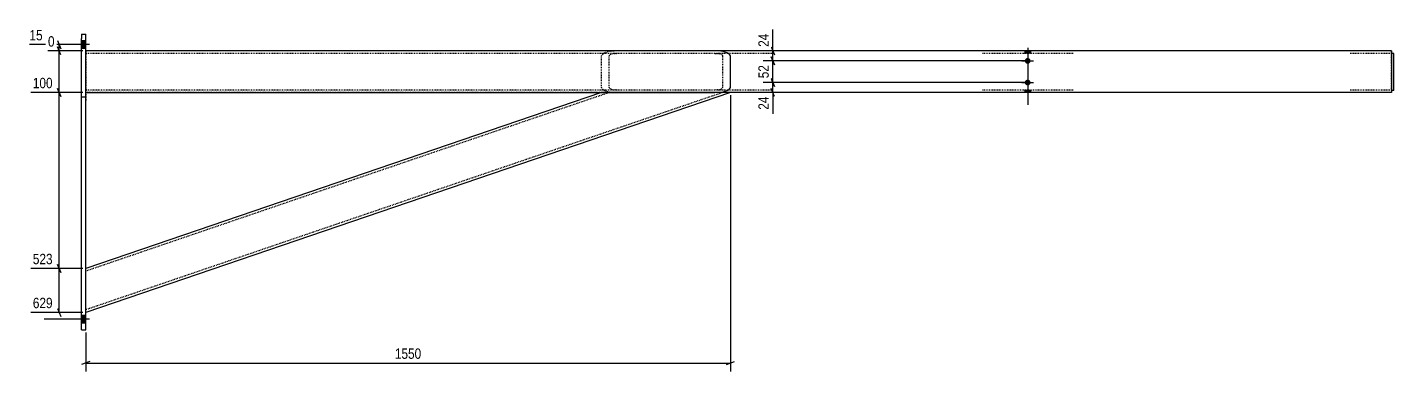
# Model space of a CAD drawing. Header units: millimetres. Extents: x 13 to 30551, y 9 to 1619.
# Drawn here: x 16470 to 19756, y 16 to 843 of the extents above; entities that cross this region are included whole.
import ezdxf

# ---------------------------------------------------------------- set-up
doc = ezdxf.new("R2010")
doc.units = ezdxf.units.MM
doc.linetypes.add('DXK_LINE_DOT2', pattern=[3.9198, 1.9599, -1.9599])
doc.layers.add('MÅLSÆTNING', color=7, linetype='Continuous')
doc.layers.add('STÅL', color=7, linetype='Continuous')
doc.styles.add('Arial Narrow', font='ARIALN.TTF', dxfattribs={"height": 0.2})

msp = doc.modelspace()

# ---------------------------------------------------------------- hatches: boundary and pattern name
at = {"layer": 'STÅL', "linetype": 'Continuous'}
for points in [[(16600.7, 810.4), (16600.7, 792.4), (16610.7, 792.4), (16610.7, 810.4)], [(16600.7, 810.4), (16600.7, 792.4), (16610.7, 792.4), (16610.7, 810.4)], [(18882.7, 786.4), (18868.7, 786.4), (18868.7, 780.4), (18882.7, 780.4)], [(18882.7, 786.4), (18868.7, 786.4), (18868.7, 780.4), (18882.7, 780.4)], [(18875.7, 769.4, -1), (18875.7, 755.4, -1)], [(18875.7, 717.4, -1), (18875.7, 703.4, -1)], [(18882.7, 692.4), (18868.7, 692.4), (18868.7, 686.4), (18882.7, 686.4)], [(18882.7, 692.4), (18868.7, 692.4), (18868.7, 686.4), (18882.7, 686.4)], [(16610.7, 132.4), (16610.7, 150.4), (16600.7, 150.4), (16600.7, 132.4)]]:
    msp.add_hatch(color=96, dxfattribs=at).paths.add_polyline_path(points)

# ---------------------------------------------------------------- linework, layer by layer
at = {"layer": 'MÅLSÆTNING', "color": 7, "linetype": 'Continuous'}
for p, q in [((16594.2, 801.4), (16475.5, 801.4)), ((16543, 811.1), (16550.8, 791.6)), ((16550.8, 776.6), (16543, 796.1)), ((16550.8, 776.6), (16543, 796.1)), ((16546.9, 786.4), (16546.9, 801.4)), ((18259.2, 796.1), (18267, 776.6)), ((16604.2, 786.4), (16520, 786.4)), ((16604.2, 786.4), (16520, 786.4)), ((16546.9, 686.4), (16546.9, 786.4)), ((19744.2, 786.4), (18240, 786.4)), ((18869.2, 762.4), (18240, 762.4)), ((18869.2, 762.4), (18240, 762.4)), ((18267, 752.6), (18259.2, 772.1)), ((18259.2, 772.1), (18267, 752.6)), ((18263.1, 762.4), (18263.1, 786.4)), ((18263.1, 710.4), (18263.1, 762.4)), ((16543, 696.1), (16550.8, 676.6)), ((16550.8, 676.6), (16543, 696.1)), ((18869.2, 710.4), (18240, 710.4)), ((18267, 700.6), (18259.2, 720.1)), ((18267, 676.6), (18259.2, 696.1)), ((16604.2, 686.4), (16478.8, 686.4)), ((16604.2, 686.4), (16478.8, 686.4)), ((16546.9, 263.5), (16546.9, 686.4)), ((18160.8, 679.9), (18160.8, 15.6)), ((19744.2, 686.4), (18240, 686.4)), ((16604.2, 263.5), (16478.8, 263.5)), ((16604.2, 263.5), (16478.8, 263.5)), ((16543, 273.2), (16550.8, 253.7)), ((16550.8, 253.7), (16543, 273.2)), ((16546.9, 157.8), (16546.9, 263.5)), ((16543, 167.6), (16550.8, 148.1)), ((16604.2, 157.8), (16478.8, 157.8)), ((16610.7, 109.9), (16610.7, 15.6)), ((16620.4, 40.3), (16600.9, 32.5)), ((16610.7, 36.4), (18160.8, 36.4)), ((18151.1, 32.5), (18170.6, 40.3))]:
    msp.add_line(p, q, dxfattribs=at)
at = {"layer": 'STÅL', "color": 2, "linetype": 'Continuous'}
for p, q in [((16600.7, 826.4), (16600.7, 816.4)), ((16600.7, 826.4), (16610.7, 826.4)), ((16610.7, 116.4), (16610.7, 826.4)), ((16600.7, 126.4), (16600.7, 816.4)), ((18123.7, 786.4), (16610.7, 786.4)), ((18260.8, 786.4), (18123.7, 786.4)), ((18137.9, 785.5), (18123.7, 786.4)), ((18160.8, 774.4), (18158, 779)), ((18160.8, 698.4), (18160.8, 774.4)), ((18984.7, 786.4), (18766.7, 786.4)), ((19750.7, 786.4), (19650.7, 786.4)), ((19750.7, 786.4), (19750.7, 785.5)), ((19750.7, 785.5), (19750.7, 774.4)), ((19755.7, 780.4), (19750.7, 780.4)), ((19750.7, 774.4), (19750.7, 698.4)), ((19755.7, 691.4), (19755.7, 780.4)), ((18158, 693.8), (18160.8, 698.4)), ((19750.7, 698.4), (19750.7, 686.4)), ((19755.7, 691.4), (19750.7, 691.4)), ((16600.7, 676.4), (16610.7, 676.4)), ((17851, 686.4), (16610.7, 263.5)), ((18160.8, 686.4), (16610.7, 157.8)), ((16610.7, 686.4), (18123.7, 686.4)), ((18123.7, 686.4), (18137.9, 687.3)), ((18160.8, 686.4), (18123.7, 686.4)), ((18260.8, 686.4), (18160.8, 686.4)), ((18984.7, 686.4), (18766.7, 686.4)), ((19750.7, 686.4), (19650.7, 686.4)), ((16600.7, 117.2), (16600.7, 126.4)), ((16600.7, 116.4), (16600.7, 117.2)), ((16600.7, 116.4), (16610.7, 116.4))]:
    msp.add_line(p, q, dxfattribs=at)
at = {"layer": 'STÅL', "color": 7, "linetype": 'DXK_LINE_DOT2'}
for p, q in [((16600.7, 826.4), (16600.7, 825.6)), ((16600.7, 825.6), (16600.7, 820.2)), ((16610.7, 786.4), (16610.7, 687.3)), ((18123.7, 786.4), (16610.7, 786.4)), ((18260.8, 780.4), (16610.7, 780.4)), ((17853.8, 779), (17851, 774.4)), ((17851, 698.4), (17851, 774.4)), ((17869.6, 774.4), (17871, 776.7)), ((17869.6, 698.4), (17869.6, 774.4)), ((17888.2, 786.4), (17873.9, 785.5)), ((17881.1, 779.9), (17888.2, 780.4)), ((18123.7, 780.4), (18130.8, 779.9)), ((18140.8, 776.7), (18142.2, 774.4)), ((18142.2, 774.4), (18142.2, 698.4)), ((18984.7, 780.4), (18766.7, 780.4)), ((19750.7, 780.4), (19650.7, 780.4)), ((19750.7, 782.9), (19750.7, 786.4)), ((19750.7, 691.4), (19750.7, 780.4)), ((18260.8, 692.4), (16610.7, 692.4)), ((17851, 698.4), (17853.8, 693.8)), ((17871, 696.1), (17869.6, 698.4)), ((17888.2, 692.4), (17881.1, 692.9)), ((18130.8, 692.9), (18123.7, 692.4)), ((18142.2, 698.4), (18140.8, 696.1)), ((18984.7, 692.4), (18766.7, 692.4)), ((19750.7, 692.4), (19650.7, 692.4)), ((16610.7, 687.3), (16610.7, 686.4)), ((17869.6, 686.4), (16610.7, 257.1)), ((18142.2, 686.4), (16610.7, 164.2)), ((16610.7, 686.4), (16610.7, 666.4)), ((18160.8, 686.4), (16610.7, 686.4)), ((17851, 686.4), (17851, 686.4)), ((18123.7, 686.4), (17851, 686.4)), ((17873.9, 687.3), (17888.2, 686.4)), ((16610.7, 157.8), (16610.7, 263.5)), ((16600.7, 119.3), (16600.7, 126.4))]:
    msp.add_line(p, q, dxfattribs=at)
at = {"layer": 'STÅL', "color": 96, "linetype": 'Continuous'}
for p, q in [((16619.9, 801.4), (16510.7, 801.4)), ((16619.9, 801.4), (16510.7, 801.4)), ((16610.7, 810.4), (16600.7, 810.4)), ((16610.7, 810.4), (16600.7, 810.4)), ((16610.7, 792.4), (16600.7, 792.4)), ((16610.7, 792.4), (16600.7, 792.4)), ((18875.7, 793.9), (18875.7, 656.4)), ((18875.7, 793.9), (18875.7, 656.4)), ((18861.7, 762.4), (18889.7, 762.4)), ((18868.7, 786.4), (18868.7, 780.4)), ((18868.7, 786.4), (18868.7, 780.4)), ((18875.7, 776.4), (18875.7, 748.4)), ((18882.7, 786.4), (18882.7, 780.4)), ((18882.7, 786.4), (18882.7, 780.4)), ((18875.7, 724.4), (18875.7, 696.4)), ((18861.7, 710.4), (18889.7, 710.4)), ((18868.7, 692.4), (18868.7, 686.4)), ((18868.7, 692.4), (18868.7, 686.4)), ((18882.7, 692.4), (18882.7, 686.4)), ((18882.7, 692.4), (18882.7, 686.4)), ((16619.9, 141.4), (16510.7, 141.4)), ((16610.7, 150.4), (16600.7, 150.4)), ((16610.7, 132.4), (16600.7, 132.4))]:
    msp.add_line(p, q, dxfattribs=at)
at = {"layer": 'STÅL', "color": 7, "linetype": 'DXK_LINE_DOT2'}
for centre, radius, start, end in [((17877.3, 740.7), 44.9, 94.275, 121.4985), ((17882.7, 757.5), 22.5, 94.275, 121.4985), ((18129.1, 757.5), 22.5, 58.5015, 85.725), ((17877.3, 732.1), 44.9, 238.5015, 265.725), ((17882.7, 715.3), 22.5, 238.5015, 265.725), ((18129.1, 715.3), 22.5, 274.275, 301.4985)]:
    msp.add_arc(centre, radius, start, end, dxfattribs=at)
at = {"layer": 'STÅL', "color": 2, "linetype": 'Continuous'}
for centre, start, end in [((18134.5, 740.7), 58.5015, 85.725), ((18134.5, 732.1), 274.275, 301.4985)]:
    msp.add_arc(centre, 44.9, start, end, dxfattribs=at)

# ---------------------------------------------------------------- next in the draw order: wipeouts: each hides what was drawn before it
at = {"color": 0, "linetype": 'Continuous'}
for points in [[(16512.4, 806.6), (16512.4, 843), (16470.3, 843), (16470.3, 806.6)], [(16536.3, 691.6), (16536.3, 728), (16478.4, 728), (16478.4, 691.6)], [(16536.3, 268.7), (16536.3, 305.1), (16478.4, 305.1), (16478.4, 268.7)], [(16536.3, 163), (16536.3, 199.4), (16478.4, 199.4), (16478.4, 163)]]:
    msp.add_wipeout(points, dxfattribs=at).dxf.layer = 'MÅLSÆTNING'
at = {"color": 0}
for points in [[(18258.2, 833), (18221.8, 833), (18221.8, 790.9), (18258.2, 790.9)], [(18258.2, 757.4), (18221.8, 757.4), (18221.8, 715.4), (18258.2, 715.4)], [(17422.6, 41.3), (17422.6, 77.7), (17348.9, 77.7), (17348.9, 41.3)]]:
    msp.add_wipeout(points, dxfattribs=at).dxf.layer = 'MÅLSÆTNING'

# ---------------------------------------------------------------- next in the draw order: linework, layer by layer
at = {"layer": 'MÅLSÆTNING', "color": 7, "linetype": 'Continuous'}
for p, q in [((18263.1, 786.4), (18263.1, 837.6)), ((18263.1, 786.4), (18263.1, 837.6)), ((18869.2, 710.4), (18240, 710.4)), ((18259.2, 720.1), (18267, 700.6)), ((18263.1, 686.4), (18263.1, 710.4))]:
    msp.add_line(p, q, dxfattribs=at)

# ---------------------------------------------------------------- next in the draw order: texts
at = {"layer": 'MÅLSÆTNING', "color": 3, "linetype": 'Continuous', "style": 'Arial Narrow'}
for s, p in [('15', (16475.5, 811.8)), ('100', (16483.6, 696.8)), ('523', (16483.6, 273.9)), ('629', (16483.6, 168.2))]:
    msp.add_text(s, height=24.82, dxfattribs=at).set_placement(p)
at = {"layer": 'MÅLSÆTNING', "color": 3, "style": 'Arial Narrow'}
for s, p in [('24', (18253, 796.1)), ('52', (18253, 720.6))]:
    msp.add_text(s, height=24.82, rotation=90.0002, dxfattribs=at).set_placement(p)
msp.add_text('1550', height=24.82, dxfattribs=at).set_placement((17354.1, 46.5))

# ---------------------------------------------------------------- next in the draw order: wipeouts: each hides what was drawn before it
at = {"color": 0, "linetype": 'Continuous'}
msp.add_wipeout([(16541, 791.6), (16541, 828), (16514.8, 828), (16514.8, 791.6)], dxfattribs=at).dxf.layer = 'MÅLSÆTNING'
at = {"color": 0}
msp.add_wipeout([(18258.2, 681.8), (18221.8, 681.8), (18221.8, 639.8), (18258.2, 639.8)], dxfattribs=at).dxf.layer = 'MÅLSÆTNING'

# ---------------------------------------------------------------- next in the draw order: linework, layer by layer
at = {"layer": 'MÅLSÆTNING', "color": 7, "linetype": 'Continuous'}
msp.add_line((18263.1, 686.4), (18263.1, 635.2), dxfattribs=at)
msp.add_line((18263.1, 686.4), (18263.1, 635.2), dxfattribs=at)

# ---------------------------------------------------------------- next in the draw order: texts
at = {"layer": 'MÅLSÆTNING', "color": 3, "linetype": 'Continuous', "style": 'Arial Narrow'}
msp.add_text('0', height=24.8, dxfattribs=at).set_placement((16520, 796.8))
at = {"layer": 'MÅLSÆTNING', "color": 3, "style": 'Arial Narrow'}
msp.add_text('24', height=24.82, rotation=90.0002, dxfattribs=at).set_placement((18253, 645))

doc.saveas('drawing.dxf')
